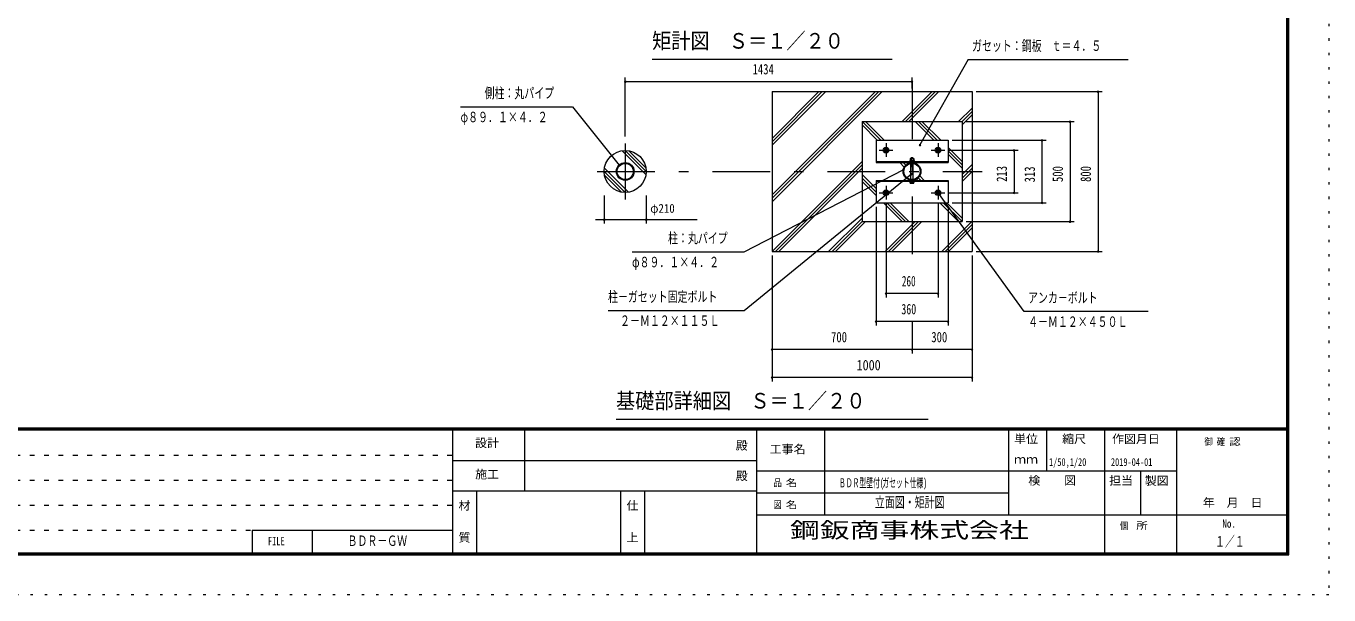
# Model space of a CAD drawing. Units: millimetres, scale not verified, with parts at other scales. Extents: x -26655 to 26659, y -10500 to 10500.
# Drawn here: x 10373 to 26659, y -10500 to -3387 of the extents above; entities that cross this region are included whole.
import ezdxf
from ezdxf.enums import TextEntityAlignment as Align

# ---------------------------------------------------------------- set-up
doc = ezdxf.new("R2010")
doc.units = ezdxf.units.MM
doc.header["$LTSCALE"] = 60
for name, pattern in [('USER1', [3, 1, -2]), ('USER3', [24, 12, -5, 2, -5]), ('USER4', [3, 0.5, -2.5])]:
    doc.linetypes.add(name, pattern=pattern)
doc.layers.add('0-1_0-F1TEXT', color=7, linetype='Continuous')
doc.layers.add('0-E_2-5DIM', color=7, linetype='Continuous')
for name, color, linetype, lineweight in [('0-6_2-02BOLD', 7, 'Continuous', 18), ('0-8_2-22CENTER', 3, 'USER3', 18), ('0-9_2-42THIN', 4, 'Continuous', 18), ('0-A_2-52DIM', 3, 'Continuous', 18), ('0-B_2-62HATCH', 2, 'Continuous', 18), ('0-C_F-F1PAPER', 5, 'Continuous', 18), ('0-D_F-E_J_ADD', 5, 'USER4', 18)]:
    doc.layers.add(name, color=color, linetype=linetype, lineweight=lineweight)
doc.styles.add('ＭＳ ゴシック', font='')
doc.styles.get('ＭＳ ゴシック').set_extended_font_data('MS Gothic')

msp = doc.modelspace()

# ---------------------------------------------------------------- linework, layer by layer
at = {"layer": '0-6_2-02BOLD'}
for p, q in [((19697.48, -4205.07), (22197.48, -4205.07)), ((22197.48, -4205.07), (22197.48, -6205.07)), ((20822.48, -4580.07), (22072.48, -4580.07)), ((22072.48, -4580.07), (22072.48, -5830.07)), ((20997.48, -4813.82), (20997.48, -5093.82)), ((20997.48, -4813.82), (21897.48, -4813.82)), ((21897.48, -4813.82), (21897.48, -5093.82)), ((21110.21, -4917.57), (21097.95, -4938.82)), ((21097.95, -4938.82), (21110.21, -4960.07)), ((21110.21, -4917.57), (21134.75, -4917.57)), ((21110.21, -4960.07), (21134.75, -4960.07)), ((21422.94, -5046.58), (21426.86, -5044.32)), ((21422.94, -5046.58), (21422.94, -5069.32)), ((21432.48, -5037.24), (21437.48, -5032.24)), ((21432.48, -5044.32), (21432.48, -5037.24)), ((21432.48, -5037.24), (21462.48, -5037.24)), ((21435.21, -5046.58), (21435.21, -5069.32)), ((21437.48, -5032.24), (21457.48, -5032.24)), ((21457.48, -5032.24), (21462.48, -5037.24)), ((21459.75, -5046.58), (21459.75, -5069.32)), ((21462.48, -5044.32), (21462.48, -5037.24)), ((21760.21, -4917.57), (21747.94, -4938.82)), ((21747.94, -4938.82), (21760.21, -4960.07)), ((21760.21, -4917.57), (21784.75, -4917.57)), ((21760.21, -4960.07), (21784.75, -4960.07)), ((20997.48, -5082.57), (21897.48, -5082.57)), ((20997.48, -5093.82), (21897.48, -5093.82)), ((21417.49, -5076.82), (21417.49, -5082.57)), ((21420.61, -5069.32), (21420.61, -5076.82)), ((21420.61, -5069.32), (21474.36, -5069.32)), ((21432.48, -5304.82), (21432.48, -5105.32)), ((21432.48, -5141.49), (21462.48, -5141.49)), ((21439.98, -5076.82), (21447.48, -5069.32)), ((21447.48, -5076.82), (21454.98, -5069.32)), ((21462.48, -5304.82), (21462.48, -5105.32)), ((21474.36, -5069.32), (21474.36, -5076.82)), ((20997.48, -5316.32), (21897.48, -5316.32)), ((20997.48, -5327.57), (21897.48, -5327.57)), ((21417.49, -5333.32), (21417.49, -5327.57)), ((21422.94, -5351.06), (21422.94, -5333.32)), ((21422.94, -5351.06), (21426.86, -5353.32)), ((21426.86, -5353.32), (21468.11, -5353.32)), ((21435.21, -5351.06), (21435.21, -5333.32)), ((21459.75, -5351.06), (21459.75, -5333.32)), ((21468.11, -5353.32), (21472.02, -5351.06)), ((21472.02, -5351.06), (21472.02, -5333.32)), ((21897.48, -5316.32), (21897.48, -5596.32)), ((21110.21, -5450.07), (21097.95, -5471.32)), ((21097.95, -5471.32), (21110.21, -5492.57)), ((21110.21, -5450.07), (21134.75, -5450.07)), ((21110.21, -5492.57), (21134.75, -5492.57)), ((21760.21, -5450.07), (21784.75, -5450.07)), ((21784.75, -5450.07), (21797.02, -5471.32)), ((21797.02, -5471.32), (21784.75, -5492.57))]:
    msp.add_line(p, q, dxfattribs=at)
for points in [[(19697.48, -4205.07), (19697.48, -6205.07), (22197.48, -6205.07)], [(20822.48, -4580.07), (20822.48, -5830.07), (22072.48, -5830.07)], [(21134.75, -4917.57), (21147.02, -4938.82), (21134.75, -4960.07)], [(21426.86, -5044.32), (21468.11, -5044.32), (21472.02, -5046.58), (21472.02, -5069.32)], [(21784.75, -4917.57), (21797.02, -4938.82), (21784.75, -4960.07)], [(21417.49, -5076.82), (21477.48, -5076.82), (21477.48, -5082.57)], [(20997.48, -5316.32), (20997.48, -5596.32), (21897.48, -5596.32)], [(21417.49, -5333.32), (21477.48, -5333.32), (21477.48, -5327.57)], [(21134.75, -5450.07), (21147.02, -5471.32), (21134.75, -5492.57)], [(21760.21, -5450.07), (21747.94, -5471.32), (21760.21, -5492.57), (21784.75, -5492.57)]]:
    msp.add_lwpolyline(points, dxfattribs=at)
for centre, radius in [((17862.48, -5205.07), 262.5), ((21122.48, -4938.82), 35), ((21122.48, -4938.82), 26.88), ((21122.48, -4938.82), 20.62), ((21122.48, -4938.82), 15), ((21772.48, -4938.82), 35), ((21772.48, -4938.82), 26.88), ((21772.48, -4938.82), 20.62), ((21772.48, -4938.82), 15), ((17862.48, -5205.07), 111.38), ((17862.48, -5205.07), 100.88), ((21447.48, -5205.07), 111.38), ((21447.48, -5205.07), 100.88), ((21122.48, -5471.32), 35), ((21122.48, -5471.32), 26.88), ((21122.48, -5471.32), 20.62), ((21122.48, -5471.32), 15), ((21772.48, -5471.32), 35), ((21772.48, -5471.32), 26.88), ((21772.48, -5471.32), 20.62), ((21772.48, -5471.32), 15)]:
    msp.add_circle(centre, radius, dxfattribs=at)
for centre, radius, start, end in [((21429.08, -5053.78), 9.46, 49.5701, 90), ((21447.48, -5078.76), 34.45, 69.13593, 110.86406), ((21465.89, -5053.78), 9.46, 90, 130.42989), ((21429.08, -5343.86), 9.46, 270, 310.42989), ((21447.48, -5318.87), 34.45, 249.13593, 290.86406), ((21465.89, -5343.86), 9.46, 229.5701, 270)]:
    msp.add_arc(centre, radius, start, end, dxfattribs=at)
at = {"layer": '0-8_2-22CENTER'}
for p, q in [((21447.48, -4080.07), (21447.48, -6330.07)), ((17862.48, -4855.07), (17862.48, -5555.07)), ((21122.48, -4853.46), (21122.48, -5024.18)), ((21772.48, -4853.46), (21772.48, -5024.18)), ((21037.12, -4938.82), (21207.84, -4938.82)), ((21687.12, -4938.82), (21857.85, -4938.82)), ((17512.48, -5205.07), (22322.48, -5205.07)), ((21037.12, -5471.32), (21207.84, -5471.32)), ((21122.48, -5385.96), (21122.48, -5556.68)), ((21687.12, -5471.32), (21857.85, -5471.32)), ((21772.48, -5385.96), (21772.48, -5556.68))]:
    msp.add_line(p, q, dxfattribs=at)
at = {"layer": '0-9_2-42THIN'}
for p, q in [((21436.23, -5044.32), (21436.23, -5033.49)), ((21458.73, -5044.32), (21458.73, -5033.49)), ((21432.48, -5147.99), (21436.23, -5141.49)), ((21436.23, -5141.49), (21436.23, -5104.82)), ((21458.73, -5141.49), (21458.73, -5104.82)), ((21458.73, -5141.49), (21462.48, -5147.99))]:
    msp.add_line(p, q, dxfattribs=at)
for centre in [(21122.48, -4938.82), (21772.48, -4938.82), (21122.48, -5471.32), (21772.48, -5471.32)]:
    msp.add_circle(centre, 11.25, dxfattribs=at)
at = {"layer": '0-A_2-52DIM'}
for p, q in [((21197.49, -3805.07), (18197.48, -3805.07)), ((22147.49, -3805.07), (21546.26, -4871.48)), ((22147.48, -3805.07), (24147.48, -3805.07)), ((17862.48, -4768.25), (17862.48, -4030.38)), ((21447.48, -4166.36), (21447.48, -4030.38)), ((17872.48, -4080.38), (17852.48, -4080.38)), ((17862.48, -4080.38), (21447.48, -4080.38)), ((21457.48, -4080.38), (21437.48, -4080.38)), ((22247.48, -4205.07), (23822.48, -4205.07)), ((23782.48, -4205.07), (23762.48, -4205.07)), ((23772.48, -4205.07), (23772.48, -6205.07)), ((15804.42, -4396.21), (17204.42, -4396.21)), ((17204.42, -4396.21), (17788.76, -5128.17)), ((22122.48, -4580.07), (23472.48, -4580.07)), ((23432.48, -4580.07), (23412.48, -4580.07)), ((23422.48, -4580.07), (23422.48, -5830.07)), ((21556.26, -4871.49), (21536.26, -4871.49)), ((21947.49, -4813.82), (23122.48, -4813.82)), ((23082.48, -4813.82), (23062.48, -4813.82)), ((23072.48, -5596.32), (23072.48, -4813.82)), ((21907.85, -4938.82), (22772.48, -4938.82)), ((22732.48, -4938.82), (22712.48, -4938.82)), ((22722.48, -4938.82), (22722.48, -5471.32)), ((17798.76, -5128.17), (17778.76, -5128.17)), ((21354.02, -5179.76), (21334.02, -5179.76)), ((19347.48, -6942.68), (21439.44, -5235.59)), ((21449.44, -5235.59), (21429.44, -5235.59)), ((17599.98, -5505.07), (17599.98, -5855.07)), ((18124.98, -5505.07), (18124.98, -5855.07)), ((21787.28, -5476.51), (21767.28, -5476.51)), ((22847.48, -6955.07), (21777.28, -5476.51)), ((21907.85, -5471.32), (22772.48, -5471.32)), ((22732.48, -5471.32), (22712.48, -5471.32)), ((20997.48, -5646.32), (20997.48, -7130.07)), ((21122.48, -5606.68), (21122.48, -6780.07)), ((21772.48, -5606.68), (21772.48, -6780.07)), ((21897.48, -5646.32), (21897.48, -7130.07)), ((21947.49, -5596.32), (23122.48, -5596.32)), ((23082.48, -5596.32), (23062.48, -5596.32)), ((17488.99, -5805.07), (18762.48, -5805.07)), ((17609.98, -5805.07), (17589.98, -5805.07)), ((18134.98, -5805.07), (18114.98, -5805.07)), ((22122.48, -5830.07), (23472.48, -5830.07)), ((23432.48, -5830.07), (23412.48, -5830.07)), ((19697.48, -6255.07), (19697.48, -7830.07)), ((22197.48, -6255.07), (22197.48, -7830.07)), ((22247.48, -6205.07), (23822.48, -6205.07)), ((23782.48, -6205.07), (23762.48, -6205.07)), ((21132.48, -6730.07), (21112.48, -6730.07)), ((21772.48, -6730.07), (21122.48, -6730.07)), ((21782.48, -6730.07), (21762.48, -6730.07)), ((17647.48, -6942.68), (19347.48, -6942.68)), ((24397.48, -6955.07), (22847.48, -6955.07)), ((21007.48, -7080.07), (20987.48, -7080.07)), ((21897.48, -7080.07), (20997.48, -7080.07)), ((21447.48, -7080.07), (21447.48, -7480.07)), ((21907.48, -7080.07), (21887.48, -7080.07)), ((19707.48, -7430.07), (19687.48, -7430.07)), ((22197.48, -7430.07), (19697.48, -7430.07)), ((21457.48, -7430.07), (21437.48, -7430.07)), ((22207.48, -7430.07), (22187.48, -7430.07)), ((19707.48, -7780.07), (19687.48, -7780.07)), ((22197.48, -7780.07), (19697.48, -7780.07)), ((22207.48, -7780.07), (22187.48, -7780.07)), ((21647.48, -8305.07), (17747.48, -8305.07))]:
    msp.add_line(p, q, dxfattribs=at)
msp.add_lwpolyline([(17947.48, -6209.6), (19347.48, -6209.6), (21344.02, -5179.76)], dxfattribs=at)
for centre in [(17862.48, -4080.38), (21447.48, -4080.38), (23772.48, -4205.07), (23422.48, -4580.07), (21546.26, -4871.49), (23072.48, -4813.82), (22722.48, -4938.82), (17788.76, -5128.17), (21344.02, -5179.76), (21439.44, -5235.59), (21777.28, -5476.51), (22722.48, -5471.32), (23072.48, -5596.32), (17599.98, -5805.07), (18124.98, -5805.07), (23422.48, -5830.07), (23772.48, -6205.07), (21122.48, -6730.07), (21772.48, -6730.07), (20997.48, -7080.07), (21897.48, -7080.07), (19697.48, -7430.07), (21447.48, -7430.07), (22197.48, -7430.07), (19697.48, -7780.07), (22197.48, -7780.07)]:
    msp.add_arc(centre, 10, 180, 0, dxfattribs=at)
at = {"layer": '0-B_2-62HATCH'}
for p, q in [((19697.48, -5583.28), (21075.7, -4205.07)), ((19697.48, -5540.86), (21033.27, -4205.07)), ((19697.48, -5498.43), (20990.84, -4205.07)), ((19697.48, -4876.18), (20368.59, -4205.07)), ((19697.48, -4833.75), (20326.16, -4205.07)), ((19697.48, -4791.32), (20283.74, -4205.07)), ((21322.95, -4580.07), (21697.95, -4205.07)), ((21365.38, -4580.07), (21740.38, -4205.07)), ((21407.8, -4580.07), (21782.81, -4205.07)), ((22030.06, -4580.07), (22197.48, -4412.64)), ((22072.48, -4580.07), (22197.48, -4455.07)), ((22072.48, -4622.5), (22197.48, -4497.5)), ((20822.48, -4580.07), (21056.23, -4813.82)), ((20822.48, -4622.49), (21013.81, -4813.82)), ((20864.91, -4580.07), (21098.66, -4813.82)), ((21487.16, -4580.07), (21720.91, -4813.82)), ((21529.59, -4580.07), (21763.34, -4813.82)), ((21572.02, -4580.07), (21805.77, -4813.82)), ((17822.28, -4945.67), (18121.89, -5245.27)), ((17861.61, -4942.57), (18124.98, -5205.94)), ((17908.02, -4946.55), (18121.01, -5159.54)), ((21897.48, -4905.54), (22072.48, -5080.54)), ((21897.48, -4947.96), (22072.48, -5122.96)), ((21897.48, -4990.39), (22072.48, -5165.39)), ((17599.99, -5204.2), (17863.36, -5467.57)), ((17603.08, -5164.87), (17902.68, -5464.47)), ((19697.95, -6205.07), (20822.48, -5080.54)), ((19740.38, -6205.07), (20822.48, -5122.96)), ((19782.8, -6205.07), (20822.48, -5165.39)), ((21293.81, -5093.82), (21350.43, -5150.44)), ((21336.23, -5093.82), (21368.73, -5126.32)), ((21378.66, -5093.82), (21392.85, -5108.01)), ((22072.48, -5244.75), (22197.48, -5119.75)), ((22072.48, -5287.18), (22197.48, -5162.18)), ((22072.48, -5329.6), (22197.48, -5204.6)), ((17603.96, -5250.6), (17816.95, -5463.59)), ((20822.48, -5244.75), (20997.48, -5419.75)), ((20822.48, -5287.17), (20997.48, -5462.18)), ((20822.48, -5329.6), (20997.48, -5504.6)), ((21502.11, -5302.13), (21516.31, -5316.32)), ((21526.24, -5283.82), (21558.73, -5316.32)), ((21544.54, -5259.7), (21601.16, -5316.32)), ((21089.2, -5596.32), (21322.95, -5830.07)), ((21131.62, -5596.32), (21365.37, -5830.07)), ((21174.05, -5596.32), (21407.8, -5830.07)), ((21796.31, -5596.32), (22030.06, -5830.07)), ((21838.73, -5596.32), (22072.48, -5830.07)), ((21881.16, -5596.32), (22072.48, -5787.64)), ((20405.06, -6205.07), (20822.48, -5787.64)), ((20447.49, -6205.07), (20822.49, -5830.07)), ((20489.91, -6205.07), (20864.91, -5830.07)), ((21112.16, -6205.07), (21487.16, -5830.07)), ((21154.59, -6205.07), (21529.59, -5830.07)), ((21197.02, -6205.07), (21572.02, -5830.07)), ((21819.27, -6205.07), (22197.48, -5826.86)), ((21861.7, -6205.07), (22197.48, -5869.28)), ((21904.13, -6205.07), (22197.48, -5911.71))]:
    msp.add_line(p, q, dxfattribs=at)
at = {"layer": '0-C_F-F1PAPER'}
for p, q in [((26156.39, -9997.5), (26156.39, 10097.5)), ((26158.89, -10000), (26158.89, 10100)), ((26136.39, -9977.5), (26136.39, 10077.5)), ((26138.89, -9980), (26138.89, 10080)), ((26141.39, -9982.5), (26141.39, 10082.5)), ((26146.39, -9987.5), (26146.39, 10087.5)), ((26151.39, -9992.5), (26151.39, 10092.5)), ((26133.89, -8415), (-2516.11, -8415)), ((26133.89, -8417.5), (-2516.11, -8417.5)), ((26133.89, -8420), (-2516.11, -8420)), ((26133.89, -8422.5), (-2516.11, -8422.5)), ((26133.89, -8425), (-2516.11, -8425)), ((26133.89, -8427.5), (-2516.11, -8427.5)), ((26133.89, -8430), (-2516.11, -8430)), ((26133.89, -8432.5), (-2516.11, -8432.5)), ((26133.89, -8435), (-2516.11, -8435)), ((26133.89, -8437.5), (-2516.11, -8437.5)), ((26133.89, -8440), (-2516.11, -8440)), ((15708.9, -10000), (15708.9, -8440)), ((16608.9, -9200), (16608.9, -8440)), ((19508.9, -10000), (19508.9, -8440)), ((20358.9, -9500), (20358.9, -8440)), ((22658.9, -9500), (22658.9, -8440)), ((23133.9, -8950), (23133.9, -8440)), ((23858.9, -10000), (23858.9, -8440)), ((24758.9, -10000), (24758.9, -8440)), ((15708.9, -8820), (19508.9, -8820)), ((19508.9, -8950), (24758.9, -8950)), ((24308.89, -9500), (24308.89, -8950)), ((15708.9, -9200), (19508.9, -9200)), ((16008.9, -10000), (16008.9, -9200)), ((17808.9, -10000), (17808.9, -9200)), ((18108.89, -10000), (18108.89, -9200)), ((19508.9, -9225), (22658.9, -9225)), ((19508.9, -9500), (26158.89, -9500)), ((13200.9, -9688), (15708.9, -9688)), ((13200.9, -9688), (13200.9, -10000)), ((13950.9, -9688), (13950.9, -10000)), ((-2541.11, -10000), (26158.89, -10000)), ((-2538.61, -9997.5), (26156.39, -9997.5)), ((-2533.61, -9992.5), (26151.39, -9992.5)), ((-2528.61, -9987.5), (26146.39, -9987.5)), ((-2523.61, -9982.5), (26141.39, -9982.5)), ((-2521.11, -9980), (26138.89, -9980)), ((-2518.61, -9977.5), (26136.39, -9977.5))]:
    msp.add_line(p, q, dxfattribs=at)
at = {"layer": '0-C_F-F1PAPER', "color": 6, "linetype": 'USER1'}
for p, q in [((-2541.11, -8752), (15708.9, -8752)), ((-2541.11, -9064), (15708.9, -9064)), ((-2541.11, -9376), (15708.9, -9376)), ((-2541.11, -9688), (13200.9, -9688))]:
    msp.add_line(p, q, dxfattribs=at)
at = {"layer": '0-C_F-F1PAPER'}
for points in [[(-2536.11, 10095), (-2536.11, -9995), (26153.89, -9995), (26153.89, 10095)], [(-2531.11, 10090), (-2531.11, -9990), (26148.89, -9990), (26148.89, 10090)], [(-2526.11, 10085), (-2526.11, -9985), (26143.89, -9985), (26143.89, 10085)], [(-2516.11, 10075), (-2516.11, -9975), (26133.89, -9975), (26133.89, 10075)]]:
    msp.add_lwpolyline(points, dxfattribs=at)
at = {"layer": '0-D_F-E_J_ADD'}
for p, q in [((26658.89, 10500), (26658.89, -10500)), ((26658.89, -10500), (-3041.11, -10500))]:
    msp.add_line(p, q, dxfattribs=at)

# ---------------------------------------------------------------- texts
at = {"layer": '0-1_0-F1TEXT', "style": 'ＭＳ ゴシック'}
for s, height, width, p in [('1/50,1/20', 97.68, 0.65, (23160.08, -8916.7)), ('2019-04-01', 97.68, 0.65, (23933.89, -8916.7)), ('ＢＤＲ型壁付(', 110.7, 0.55, (20533.89, -9187.5)), ('ガセット仕様)', 110.7, 0.55, (21076.68, -9187.5)), ('立面図・矩計図', 130.2, 0.7, (20983.9, -9444.74)), ('ＢＤＲ－ＧＷ', 130.2, 0.7, (14390.49, -9926.24)), ('１／１', 130.2, 0.7, (25233.89, -9934.49))]:
    msp.add_text(s, height=height, dxfattribs=dict(at, width=width)).set_placement(p, align=Align.BOTTOM_LEFT)
at = {"layer": '0-A_2-52DIM', "color": 7, "style": 'ＭＳ ゴシック'}
for s, height, width, p in [('矩計図\u3000Ｓ＝１／２０', 195.4, 0.9, (18197.48, -3728.42)), ('ガセット：鋼板\u3000ｔ＝４．５', 130.2, 0.7, (22197.48, -3737.3)), ('1434', 130.2, 0.75, (19454.47, -4030.38)), ('側柱：丸パイプ', 130.2, 0.7, (16104.42, -4328.45)), ('φ８９．１×４．２', 130.2, 0.7, (15804.42, -4628.45)), ('φ210', 110.7, 0.9, (18174.98, -5755.07)), ('柱：丸パイプ', 130.2, 0.7, (18397.48, -6141.84)), ('φ８９．１×４．２', 130.2, 0.7, (17947.48, -6441.84)), ('260', 130.2, 0.65, (21320.2, -6680.07)), ('柱－ガセット固定ボルト', 130.2, 0.7, (17647.48, -6874.92)), ('アンカ－ボルト', 130.2, 0.7, (22897.48, -6887.3)), ('360', 130.2, 0.7, (21313.76, -7030.07)), ('２－Ｍ１２×１１５Ｌ', 130.2, 0.7, (17797.48, -7174.92)), ('４－Ｍ１２×４５０Ｌ', 130.2, 0.7, (22897.48, -7187.3)), ('700', 130.2, 0.75, (20435.48, -7380.07)), ('300', 130.2, 0.75, (21688.38, -7380.07)), ('1000', 130.2, 0.85, (20754.68, -7730.07)), ('基礎部詳細図\u3000Ｓ＝１／２０', 195.4, 0.9, (17747.48, -8228.42))]:
    msp.add_text(s, height=height, dxfattribs=dict(at, width=width)).set_placement(p, align=Align.BOTTOM_LEFT)
at = {"layer": '0-A_2-52DIM', "color": 7, "style": 'ＭＳ ゴシック', "width": 0.75}
for s, p in [('213', (22672.48, -5335.02)), ('313', (23022.48, -5342.07)), ('500', (23372.48, -5337.51)), ('800', (23722.48, -5336.48))]:
    msp.add_text(s, height=130.2, rotation=90, dxfattribs=at).set_placement(p, align=Align.BOTTOM_LEFT)
at = {"layer": '0-C_F-F1PAPER', "color": 7, "style": 'ＭＳ ゴシック'}
for s, height, width, p in [('設計', 104.2, 1.05, (15986.4, -8683.83)), ('殿', 104.2, 1.05, (19243.9, -8715.79)), ('工事名', 104.2, 1.05, (19668.9, -8760.79)), ('単位', 104.2, 1.05, (22723.9, -8633.29)), ('縮尺', 104.2, 1.05, (23323.9, -8633.29)), ('作図月日', 104.2, 1.05, (23947.79, -8634.31)), ('御 ', 88.56, 0.85, (25101.65, -8654.43)), ('確 ', 88.56, 0.85, (25256.03, -8654.43)), ('認', 88.56, 1.2, (25410.42, -8654.43)), ('ｍｍ', 104.2, 1.05, (22723.9, -8888.29)), ('施工', 104.2, 1.05, (15986.4, -9075.79)), ('殿', 104.2, 1.05, (19243.9, -9095.79)), ('品 ', 88.56, 0.85, (19715.15, -9167.5)), ('名', 88.56, 1.2, (19869.53, -9167.5)), ('検\u3000\u3000図', 104.2, 1.05, (22901.4, -9153.29)), ('担当', 104.2, 1.05, (23911.4, -9153.29)), ('製図', 104.2, 1.05, (24357.38, -9155.74)), ('\u3000年\u3000月\u3000日', 104.2, 1.05, (24932.63, -9430.22)), ('材', 104.2, 1.05, (15778.9, -9465.79)), ('仕', 104.2, 1.05, (17878.9, -9465.79)), ('図 ', 88.56, 0.85, (19715.15, -9442.5)), ('名', 88.56, 1.2, (19869.53, -9442.5)), ('個  ', 88.56, 0.85, (24043.9, -9705)), ('所', 88.56, 1.2, (24249.74, -9705)), ('No.', 104.2, 0.8, (25326.4, -9690.79)), ('質', 104.2, 1.05, (15778.9, -9865.79)), ('上', 104.2, 1.05, (17878.9, -9865.79)), ('FILE', 104.2, 0.7, (13397.15, -9909.79))]:
    msp.add_text(s, height=height, dxfattribs=dict(at, width=width)).set_placement(p, align=Align.BOTTOM_LEFT)
at = {"layer": '0-E_2-5DIM', "style": 'ＭＳ ゴシック', "width": 1.4}
msp.add_text('鋼鈑商事株式会社', height=195.4, dxfattribs=at).set_placement((19922.11, -9845.37), align=Align.BOTTOM_LEFT)

doc.saveas('drawing.dxf')
